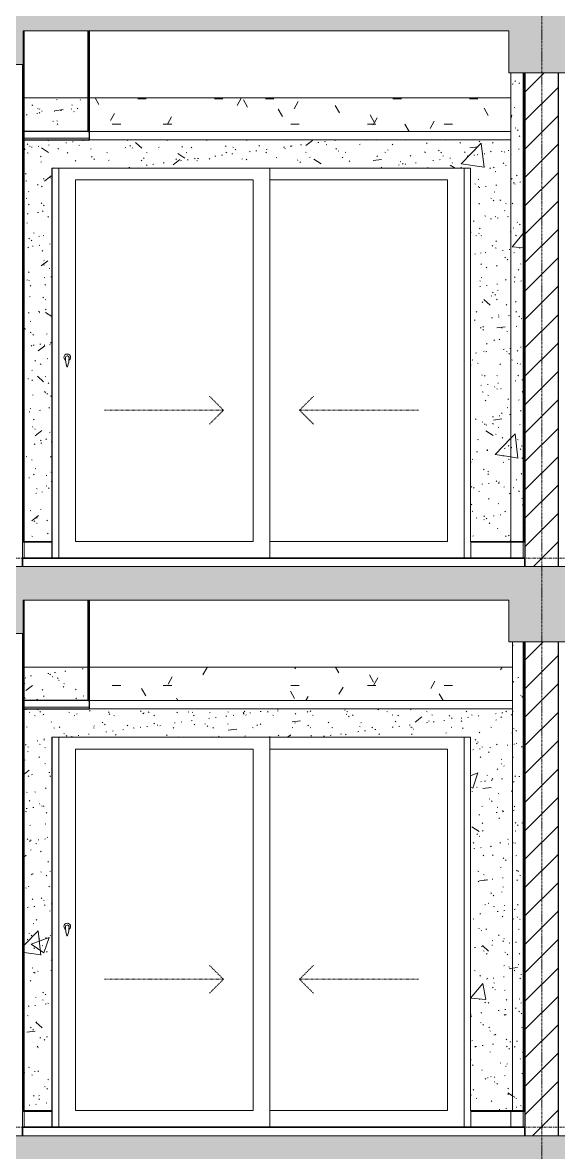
# Model space of a CAD drawing. Header units: millimetres. Extents: x -92143 to -2058, y -8802 to 35300.
# Drawn here: x -56637 to -53437, y 12250 to 19000 of the extents above; entities that cross this region are included whole.
import ezdxf

# ---------------------------------------------------------------- set-up
doc = ezdxf.new("R2010")
doc.units = ezdxf.units.MM
for name, pattern in [('Centre', [31.75, 6.35, -4.7625, 15.875, -4.7625]), ('Dash', [6.35, 3.175, -3.175]), ('Grid Line', [22.225, 12.7, -3.175, 3.175, -3.175])]:
    doc.linetypes.add(name, pattern=pattern)
for name, color, linetype, lineweight in [('0-1', 7, 'Continuous', 5), ('A-CLNG', 13, 'Continuous', 9), ('A-CLNG-1', 250, 'Continuous', 25), ('A-CLNG-2', 7, 'Continuous', 9), ('A-CLNG-PATT-2', 7, 'Continuous', 9), ('A-CLNG-PATT-3', 254, 'Continuous', 18), ('A-DETL-GENF-1', 7, 'Continuous', 9), ('A-DETL-THIN', 151, 'Continuous', 9), ('A-DOOR', 31, 'Continuous', 9), ('A-DOOR-FRAM', 31, 'Continuous', 9), ('A-DOOR-GLAZ', 31, 'Continuous', 9), ('A-DOOR-HDLN', 31, 'Dash', 18), ('A-FLOR-1', 10, 'Continuous', 35), ('A-FLOR-HRAL', 11, 'Continuous', 9), ('A-FLOR-HRAL-1', 253, 'Continuous', 18), ('A-FLOR-HRAL-2', 9, 'Continuous', 9), ('A-FLOR-LEVL-2', 51, 'Centre', 9), ('A-WALL', 113, 'Continuous', 9), ('A-WALL-3', 113, 'Continuous', 25), ('A-WALL-PATT-1', 7, 'Continuous', 9), ('A-WALL-PATT-2', 9, 'Continuous', 9), ('A-WALL-PATT-4', 111, 'Continuous', 9), ('I-WALL-1', 250, 'Continuous', 25), ('I-WALL-2', 7, 'Continuous', 9), ('S-BEAM-2', 7, 'Continuous', 9), ('S-GRID-1', 1, 'Grid Line', 9)]:
    doc.layers.add(name, color=color, linetype=linetype, lineweight=lineweight)
pattern_1 = [(45, (-51987.05, 14125), (-79.5495, 79.5495), [])]
pattern_2 = [(50, (-51987.05, 14125), (1093.1, -95.63), [114.3, -1257.3]), (355, (-51987, 14125), (-211.46, 1146.34), [91.44, -1005.84]), (100.451, (-51896, 14117), (881.66, 1050.7), [97.14, -1068.54]), (46.184, (-51987, 14429.8), (1626.47, -252.26), [171.45, -1885.95]), (96.636, (-51851.5, 14408.8), (1424.4, 1484.57), [145.7, -1602.8]), (351.184, (-51987, 14429.8), (1424.43, 1484.55), [137.16, -1508.76]), (21, (-51834.65, 14353.6), (909.69, -613.59), [114.3, -1257.3]), (326, (-51834.7, 14353.6), (370.81, 1105.13), [91.44, -1005.84]), (71.451, (-51758.8, 14302.5), (1280.5, 491.53), [97.14, -1068.54]), (37.5, (-51987.05, 14125), (18.531, 507.33), [50.29, -943.356, 50.29, -970.79, -1009.65]), (37.5, (-51987.05, 14125), (18.531, 507.33), [-2014.73, 50.29, -959.36]), (7.5, (-51987.05, 14125), (400.92, 601.084), [50.29, -531.876, 50.29, -920.496, -384.81]), (7.5, (-51987.05, 14125), (400.92, 601.084), [-1552.96, 50.29, -334.52]), (327.5, (-52326.9, 14125), (813.545, -34.374), [50.29, -330.71, 50.29, -1138.43, -1577.34]), (327.5, (-52326.9, 14125), (813.545, -34.374), [-1569.72, 50.29, -1527.05]), (317.5, (-52479.3, 14125), (888.775, 152.56), [50.29, -445.01, 50.29, -739.14, -1120.14]), (317.5, (-52479.3, 14125), (888.775, 152.56), [-1284.73, 50.29, -1069.85])]
pattern_3 = [(37.5, (-51987.05, 14125), (-4.7995, 146.824), [5.029, -110.795, 5.029, -124.511, -123.825]), (37.5, (-51987.05, 14125), (-4.7995, 146.824), [-245.364, 5.029, -118.796]), (7.5, (-51987.05, 14125), (134.8574, 215.047), [5.029, -57.455, 5.029, -99.365, -40.005]), (7.5, (-51987.05, 14125), (134.8574, 215.047), [-166.878, 5.029, -34.976]), (327.5, (-52080.78, 14125), (237.2978, 0.4316), [5.029, -33.071, 5.029, -132.131, -179.07]), (327.5, (-52080.78, 14125), (237.2978, 0.4316), [-175.26, 5.029, -174.041]), (317.5, (-52080.78, 14125), (229.067, 66.879), [5.029, -14.021, 5.029, -84.887, -102.87]), (317.5, (-52080.78, 14125), (229.067, 66.879), [-108.966, 5.029, -97.841])]
pattern_4 = [(0, (-51987.05, 14125), (609.6, 152.4), [50.292, -406.908, 50.292, -406.908, -2438.4]), (0, (-51987.05, 14125), (609.6, 152.4), [-914.4, 50.292, -864.108, 50.292, -406.908, -1066.8]), (0, (-51987.05, 14125), (609.6, 152.4), [-2286, 50.292, -254.508, 50.292, -711.708]), (120, (-51758.45, 14201.2), (-436.7823, 451.729), [50.292, -406.908, 50.292, -2845.308]), (120, (-51758.45, 14201.2), (-436.7823, 451.729), [-507.492, -406.908, 50.292, -864.108, -1524]), (120, (-51758.45, 14201.2), (-436.7823, 451.729), [-1828.8, 50.292, -406.908, 50.292, -1016.508]), (120, (-51758.45, 14201.2), (-436.7823, 451.729), [-2336.292, -254.508, 50.292, -711.708]), (240, (-51682.25, 14506), (-172.8177, -604.129), [50.292, -406.908, 50.292, -406.908, -2438.4]), (240, (-51682.25, 14506), (-172.8177, -604.129), [-914.4, 50.292, -864.108, 50.292, -406.908, -1066.8]), (240, (-51682.25, 14506), (-172.8177, -604.129), [-2286, 50.292, -254.508, 50.292, -711.708])]
pattern_5 = [(45, (-51987.05, 14125), (-84.8528, 84.8528), [])]

# ---------------------------------------------------------------- blocks, each defined once
blk = doc.blocks.new('NCV_TKTC_KET CAU_rvt-1-TKCS_MẶT CẮT E')
at = {"layer": 'S-BEAM-2'}
for p, q in [((-56246.9, 18550), (-56626.9, 18550)), ((-53721.9, 18550), (-56236.9, 18550)), ((-56246.9, 15150), (-56626.9, 15150)), ((-53711.9, 15150), (-56236.9, 15150))]:
    blk.add_line(p, q, dxfattribs=at)
blk = doc.blocks.new('Railing - Railing-999757-TKCS_MẶT CẮT E')
at = {"layer": 'A-FLOR-HRAL-1'}
for p, q in [((-53636.9, 12495), (-53646.9, 12495)), ((-53646.9, 12495), (-53646.9, 12400)), ((-53636.9, 12400), (-53636.9, 12495)), ((-53646.9, 12400), (-53636.9, 12400))]:
    blk.add_line(p, q, dxfattribs=at)
at = {"layer": 'A-FLOR-HRAL-2'}
for p, q in [((-53960.3, 12400), (-53960.3, 12495)), ((-53960.3, 12495), (-53721.9, 12495)), ((-53721.9, 12400), (-53721.9, 12495)), ((-53721.9, 12495), (-53646.9, 12495))]:
    blk.add_line(p, q, dxfattribs=at)
blk = doc.blocks.new('Railing - Railing-999756-TKCS_MẶT CẮT E')
at = {"layer": 'A-FLOR-HRAL-1'}
for p, q in [((-56626.9, 12495), (-56636.9, 12495)), ((-56636.9, 12495), (-56636.9, 12400)), ((-56626.9, 12400), (-56626.9, 12495)), ((-56636.9, 12400), (-56626.9, 12400))]:
    blk.add_line(p, q, dxfattribs=at)
blk = doc.blocks.new('Railing - Railing-968433-TKCS_MẶT CẮT E')
at = {"layer": 'A-FLOR-HRAL-2'}
for p, q in [((-56626.9, 12495), (-56462.4, 12495)), ((-56462.4, 12495), (-56462.4, 12400))]:
    blk.add_line(p, q, dxfattribs=at)
blk = doc.blocks.new('CL_01-VÁCH DỰNG THẠCH CAO CĂN HỘ LOẠI 1-5D3 - CL_01-VÁCH DỰNG THẠCH CAO CĂN HỘ LOẠI 1A-5-V50-TKCS_MẶT CẮT E')
at = {"layer": 'A-CLNG-PATT-2'}
h = blk.add_hatch(dxfattribs=at)
h.set_pattern_fill('FP_12', color=256, style=0, pattern_type=2)
h.set_pattern_definition([(0, (-51987.05, 14125), (1219.2, 304.8), [50.29, -864.11, 50.29, -864.11, -4876.8]), (0, (-51987.05, 14125), (1219.2, 304.8), [-1828.8, 50.29, -1778.51, 50.29, -864.11, -2133.6]), (0, (-51987.05, 14125), (1219.2, 304.8), [-4572, 50.29, -559.31, 50.29, -1473.71]), (120, (-51529.85, 14277.4), (-873.565, 903.458), [50.29, -864.11, 50.29, -5740.91]), (120, (-51529.85, 14277.4), (-873.565, 903.458), [-964.69, -864.11, 50.29, -1778.51, -3048]), (120, (-51529.85, 14277.4), (-873.565, 903.458), [-3657.6, 50.29, -864.11, 50.29, -2083.31]), (120, (-51529.85, 14277.4), (-873.565, 903.458), [-4622.29, -559.31, 50.29, -1473.71]), (240, (-51377.45, 14887), (-345.635, -1208.258), [50.29, -864.11, 50.29, -5740.91]), (240, (-51377.45, 14887), (-345.635, -1208.258), [-964.69, -864.11, 50.29, -1778.51, -3048]), (240, (-51377.45, 14887), (-345.635, -1208.258), [-3657.6, 50.29, -864.11, 50.29, -2083.31]), (240, (-51377.45, 14887), (-345.635, -1208.258), [-4622.29, -559.31, 50.29, -1473.71])])
h.paths.add_polyline_path([(-56243.3, 14950), (-56236.9, 14950), (-56236.9, 15550), (-56246.9, 15550), (-56246.9, 14950)])
at = {"layer": 'A-CLNG-PATT-3'}
h = blk.add_hatch(dxfattribs=at)
h.set_pattern_fill('FP_2', color=256, style=0, pattern_type=2)
h.set_pattern_definition(pattern_4)
h.paths.add_polyline_path([(-56236.9, 14950), (-53711.9, 14950), (-53711.9, 15150), (-56236.9, 15150)])
at = {"layer": 'A-CLNG-1'}
for p, q in [((-56246.9, 15550), (-56246.9, 14950)), ((-56236.9, 14950), (-56236.9, 15550)), ((-56246.9, 14950), (-56236.9, 14950))]:
    blk.add_line(p, q, dxfattribs=at)
blk = doc.blocks.new('NCV_TKTC_TANG 3 - 4_rvt-1-TKCS_MẶT CẮT E')
at = {"layer": 'A-WALL-PATT-1'}
h = blk.add_hatch(dxfattribs=at)
h.set_pattern_fill('FP_5', color=256, style=0, pattern_type=2)
h.set_pattern_definition(pattern_1)
h.paths.add_polyline_path([(-56636.9, 12500), (-56626.9, 12500), (-56626.9, 15550), (-56633.3, 15550), (-56633.3, 15350), (-56636.9, 15350), (-56636.9, 12673.7)])
h = blk.add_hatch(dxfattribs=at)
h.set_pattern_fill('FP_5', color=256, style=0, pattern_type=2)
h.set_pattern_definition(pattern_1)
h.paths.add_polyline_path([(-53646.9, 12500), (-53636.9, 12500), (-53636.9, 15300), (-53646.9, 15300), (-53646.9, 12673.7)])
at = {"layer": 'A-WALL-PATT-2'}
h = blk.add_hatch(dxfattribs=at)
h.set_pattern_fill('FP_7', color=256, style=0, pattern_type=2)
h.set_pattern_definition(pattern_2)
h.paths.add_polyline_path([(-53646.9, 12500), (-53646.9, 15300), (-53711.9, 15300), (-53711.9, 12500)])
h = blk.add_hatch(dxfattribs=at)
h.set_pattern_fill('FP_6', color=256, style=0, pattern_type=2)
h.set_pattern_definition(pattern_3)
h.paths.add_polyline_path([(-53646.9, 12500), (-53646.9, 15300), (-53711.9, 15300), (-53711.9, 12500)])
h = blk.add_hatch(dxfattribs=at)
h.set_pattern_fill('FP_7', color=256, style=0, pattern_type=2)
h.set_pattern_definition(pattern_2)
h.paths.add_polyline_path([(-56626.9, 12500), (-56462.4, 12500), (-56462.4, 14730), (-53962.4, 14730), (-53962.4, 12500), (-53711.9, 12500), (-53711.9, 14900), (-56626.9, 14900), (-56626.9, 12673.7)])
h.paths.add_polyline_path([(-56626.9, 14950), (-56246.9, 14950), (-56246.9, 15150), (-56626.9, 15150), (-56626.9, 15108.6)])
h = blk.add_hatch(dxfattribs=at)
h.set_pattern_fill('FP_6', color=256, style=0, pattern_type=2)
h.set_pattern_definition(pattern_3)
h.paths.add_polyline_path([(-56626.9, 12500), (-56462.4, 12500), (-56462.4, 14730), (-53962.4, 14730), (-53962.4, 12500), (-53711.9, 12500), (-53711.9, 14900), (-56626.9, 14900), (-56626.9, 12673.7)])
h.paths.add_polyline_path([(-56626.9, 14950), (-56246.9, 14950), (-56246.9, 15150), (-56626.9, 15150), (-56626.9, 15108.6)])
at = {"layer": 'A-CLNG-1'}
for p, q in [((-56236.9, 14950), (-56636.9, 14950)), ((-56636.9, 14950), (-56636.9, 14900)), ((-56236.9, 14900), (-56236.9, 14950)), ((-56636.9, 14900), (-56236.9, 14900))]:
    blk.add_line(p, q, dxfattribs=at)
at = {"layer": 'A-CLNG-2'}
for p, q in [((-56236.9, 14950), (-53711.9, 14950)), ((-56236.9, 14910), (-56636.9, 14910)), ((-53711.9, 14900), (-56236.9, 14900))]:
    blk.add_line(p, q, dxfattribs=at)
at = {"layer": 'A-FLOR-1'}
for p, q in [((-53636.9, 12400), (-56636.9, 12400)), ((-56636.9, 12400), (-56636.9, 12350)), ((-53636.9, 12350), (-53636.9, 12400))]:
    blk.add_line(p, q, dxfattribs=at)
at = {"layer": 'I-WALL-1'}
for p, q in [((-56626.9, 12500), (-56626.9, 15550.1)), ((-56636.9, 15350), (-56636.9, 12500)), ((-53646.9, 15300), (-53646.9, 12500)), ((-53636.9, 12500), (-53636.9, 15300)), ((-56636.9, 12500), (-56626.9, 12500)), ((-53646.9, 12500), (-53636.9, 12500))]:
    blk.add_line(p, q, dxfattribs=at)
at = {"layer": 'I-WALL-2'}
for p, q in [((-53711.9, 15300), (-53711.9, 12500)), ((-56462.4, 12500), (-56462.4, 14730)), ((-56462.4, 14730), (-53962.4, 14730)), ((-53962.4, 14730), (-53962.4, 12500)), ((-56626.9, 12500), (-56462.4, 12500)), ((-53962.4, 12500), (-53711.9, 12500)), ((-53711.9, 12500), (-53646.9, 12500))]:
    blk.add_line(p, q, dxfattribs=at)
at = {"layer": 'A-CLNG'}
blk.add_blockref('CL_01-VÁCH DỰNG THẠCH CAO CĂN HỘ LOẠI 1-5D3 - CL_01-VÁCH DỰNG THẠCH CAO CĂN HỘ LOẠI 1A-5-V50-TKCS_MẶT CẮT E', (0, 0), dxfattribs=at)
at = {"layer": 'A-FLOR-HRAL'}
for name in ['Railing - Railing-999756-TKCS_MẶT CẮT E', 'Railing - Railing-968433-TKCS_MẶT CẮT E', 'Railing - Railing-999757-TKCS_MẶT CẮT E']:
    blk.add_blockref(name, (0, 0), dxfattribs=at)
blk = doc.blocks.new('Railing - Railing-1002582-TKCS_MẶT CẮT E')
at = {"layer": 'A-FLOR-HRAL-1'}
for p, q in [((-53636.9, 15895), (-53646.9, 15895)), ((-53646.9, 15895), (-53646.9, 15800)), ((-53636.9, 15800), (-53636.9, 15895)), ((-53646.9, 15800), (-53636.9, 15800))]:
    blk.add_line(p, q, dxfattribs=at)
at = {"layer": 'A-FLOR-HRAL-2'}
for p, q in [((-53960.3, 15800), (-53960.3, 15895)), ((-53960.3, 15895), (-53721.9, 15895)), ((-53721.9, 15800), (-53721.9, 15895)), ((-53721.9, 15895), (-53646.9, 15895))]:
    blk.add_line(p, q, dxfattribs=at)
blk = doc.blocks.new('Railing - Railing-1002581-TKCS_MẶT CẮT E')
at = {"layer": 'A-FLOR-HRAL-1'}
for p, q in [((-56626.9, 15895), (-56636.9, 15895)), ((-56636.9, 15895), (-56636.9, 15800)), ((-56626.9, 15800), (-56626.9, 15895)), ((-56636.9, 15800), (-56626.9, 15800))]:
    blk.add_line(p, q, dxfattribs=at)
blk = doc.blocks.new('Railing - Railing-915980-TKCS_MẶT CẮT E')
at = {"layer": 'A-FLOR-HRAL-2'}
for p, q in [((-56626.9, 5695), (-56462.4, 5695)), ((-56462.4, 5695), (-56462.4, 5600))]:
    blk.add_line(p, q, dxfattribs=at)
blk = doc.blocks.new('CL_01-VÁCH DỰNG THẠCH CAO CĂN HỘ LOẠI 1-5D3 - CL_01-VÁCH DỰNG THẠCH CAO CĂN HỘ LOẠI 1A-5-V194-TKCS_MẶT CẮT E')
at = {"layer": 'A-CLNG-PATT-3'}
h = blk.add_hatch(dxfattribs=at)
h.set_pattern_fill('FP_2', color=256, style=0, pattern_type=2)
h.set_pattern_definition(pattern_4)
h.paths.add_polyline_path([(-53721.9, 18350), (-53721.9, 18550), (-56236.9, 18550), (-56236.9, 18350), (-53777.2, 18350)])
at = {"layer": 'A-CLNG-1'}
for p, q in [((-56246.9, 18950), (-56246.9, 18350)), ((-56236.9, 18350), (-56236.9, 18950)), ((-56246.9, 18350), (-56236.9, 18350))]:
    blk.add_line(p, q, dxfattribs=at)
blk = doc.blocks.new('NCV_TKTC_TANG 5_rvt-1-TKCS_MẶT CẮT E')
at = {"layer": 'A-WALL-PATT-1'}
h = blk.add_hatch(dxfattribs=at)
h.set_pattern_fill('FP_5', color=256, style=0, pattern_type=2)
h.set_pattern_definition(pattern_1)
h.paths.add_polyline_path([(-56636.9, 15900), (-56626.9, 15900), (-56626.9, 18950), (-56633.3, 18950), (-56633.3, 18750), (-56636.9, 18750), (-56636.9, 16021.7)])
h = blk.add_hatch(dxfattribs=at)
h.set_pattern_fill('FP_5', color=256, style=0, pattern_type=2)
h.set_pattern_definition(pattern_1)
h.paths.add_polyline_path([(-53646.9, 15900), (-53636.9, 15900), (-53636.9, 18700), (-53646.9, 18700), (-53646.9, 16326.1)])
at = {"layer": 'A-WALL-PATT-2'}
h = blk.add_hatch(dxfattribs=at)
h.set_pattern_fill('FP_7', color=256, style=0, pattern_type=2)
h.set_pattern_definition(pattern_2)
h.paths.add_polyline_path([(-53711.9, 15900), (-53711.9, 18700), (-53721.9, 18700), (-53721.9, 15900)])
h = blk.add_hatch(dxfattribs=at)
h.set_pattern_fill('FP_6', color=256, style=0, pattern_type=2)
h.set_pattern_definition(pattern_3)
h.paths.add_polyline_path([(-53711.9, 15900), (-53711.9, 18700), (-53721.9, 18700), (-53721.9, 15900)])
h = blk.add_hatch(dxfattribs=at)
h.set_pattern_fill('FP_7', color=256, style=0, pattern_type=2)
h.set_pattern_definition(pattern_2)
h.paths.add_polyline_path([(-53646.9, 15900), (-53646.9, 18700), (-53711.9, 18700), (-53711.9, 15900)])
h = blk.add_hatch(dxfattribs=at)
h.set_pattern_fill('FP_6', color=256, style=0, pattern_type=2)
h.set_pattern_definition(pattern_3)
h.paths.add_polyline_path([(-53646.9, 15900), (-53646.9, 18700), (-53711.9, 18700), (-53711.9, 15900)])
h = blk.add_hatch(dxfattribs=at)
h.set_pattern_fill('FP_7', color=256, style=0, pattern_type=2)
h.set_pattern_definition(pattern_2)
h.paths.add_polyline_path([(-56626.9, 15900), (-56462.4, 15900), (-56462.4, 18130), (-53962.4, 18130), (-53962.4, 15900), (-53721.9, 15900), (-53721.9, 18300), (-56626.9, 18300), (-56626.9, 16021.7)])
h.paths.add_polyline_path([(-56246.9, 18350), (-56246.9, 18550), (-56626.9, 18550), (-56626.9, 18350), (-56505, 18350)])
h = blk.add_hatch(dxfattribs=at)
h.set_pattern_fill('FP_6', color=256, style=0, pattern_type=2)
h.set_pattern_definition(pattern_3)
h.paths.add_polyline_path([(-56626.9, 15900), (-56462.4, 15900), (-56462.4, 18130), (-53962.4, 18130), (-53962.4, 15900), (-53721.9, 15900), (-53721.9, 18300), (-56626.9, 18300), (-56626.9, 16021.7)])
h.paths.add_polyline_path([(-56246.9, 18350), (-56246.9, 18550), (-56626.9, 18550), (-56626.9, 18350), (-56505, 18350)])
at = {"layer": 'A-CLNG-1'}
for p, q in [((-56236.9, 18350), (-56636.9, 18350)), ((-56636.9, 18350), (-56636.9, 18300)), ((-56636.9, 18300), (-56236.9, 18300)), ((-56236.9, 18300), (-56236.9, 18350))]:
    blk.add_line(p, q, dxfattribs=at)
at = {"layer": 'A-CLNG-2'}
for p, q in [((-56236.9, 18310), (-56636.9, 18310)), ((-56236.9, 18350), (-53721.9, 18350)), ((-53721.9, 18300), (-56236.9, 18300))]:
    blk.add_line(p, q, dxfattribs=at)
at = {"layer": 'A-FLOR-1'}
for p, q in [((-53636.9, 15800), (-56636.9, 15800)), ((-56636.9, 15800), (-56636.9, 15750)), ((-53636.9, 15750), (-53636.9, 15800))]:
    blk.add_line(p, q, dxfattribs=at)
at = {"layer": 'I-WALL-1'}
for p, q in [((-56626.9, 15900), (-56626.9, 18950.1)), ((-56636.9, 18750), (-56636.9, 15900)), ((-53646.9, 18700), (-53646.9, 15900)), ((-53636.9, 15900), (-53636.9, 18700)), ((-56636.9, 15900), (-56626.9, 15900)), ((-53646.9, 15900), (-53636.9, 15900))]:
    blk.add_line(p, q, dxfattribs=at)
at = {"layer": 'I-WALL-2'}
for p, q in [((-53721.9, 15900), (-53721.9, 18700)), ((-56462.4, 15900), (-56462.4, 18130)), ((-56462.4, 18130), (-53962.4, 18130)), ((-53962.4, 18130), (-53962.4, 15900)), ((-56626.9, 15900), (-56462.4, 15900)), ((-53962.4, 15900), (-53721.9, 15900)), ((-53711.9, 15900), (-53721.9, 15900)), ((-53711.9, 15900), (-53646.9, 15900))]:
    blk.add_line(p, q, dxfattribs=at)
at = {"layer": 'A-CLNG'}
blk.add_blockref('CL_01-VÁCH DỰNG THẠCH CAO CĂN HỘ LOẠI 1-5D3 - CL_01-VÁCH DỰNG THẠCH CAO CĂN HỘ LOẠI 1A-5-V194-TKCS_MẶT CẮT E', (0, 0), dxfattribs=at)
at = {"layer": 'A-FLOR-HRAL'}
for name, p in [('Railing - Railing-1002581-TKCS_MẶT CẮT E', (0, 0)), ('Railing - Railing-915980-TKCS_MẶT CẮT E', (0, 10200)), ('Railing - Railing-1002582-TKCS_MẶT CẮT E', (0, 0))]:
    blk.add_blockref(name, p, dxfattribs=at)
blk = doc.blocks.new('DEG_02-DEG_03 - DEG_02-2500x2400mm-CỬA ĐI 02 CÁNH TRƯỢT-V81-TKCS_MẶT CẮT E')
at = {"layer": 'A-DOOR'}
for p, q in [((-55160.3, 9000), (-55160.3, 11330)), ((-56320.3, 9100), (-56320.3, 11260)), ((-56320.3, 11260), (-55260.3, 11260)), ((-55260.3, 11260), (-55260.3, 9100)), ((-55260.3, 9100), (-56320.3, 9100))]:
    blk.add_line(p, q, dxfattribs=at)
at = {"layer": 'A-DOOR', "flags": 128}
blk.add_lwpolyline([(-56368.8, 10208.7), (-56368.8, 10208.7), (-56368.8, 10208.7), (-56368.8, 10208.7), (-56368.8, 10208.7), (-56368.9, 10208.7), (-56368.9, 10208.7), (-56368.9, 10208.7), (-56368.9, 10208.7), (-56368.9, 10208.7), (-56369, 10208.7), (-56369, 10208.7), (-56369, 10208.7), (-56369, 10208.7), (-56369.1, 10208.7), (-56369.1, 10208.7), (-56369.1, 10208.7), (-56369.2, 10208.7), (-56369.2, 10208.7), (-56369.3, 10208.7), (-56369.3, 10208.7), (-56369.4, 10208.7), (-56369.4, 10208.7), (-56369.5, 10208.7), (-56369.5, 10208.7), (-56369.6, 10208.7), (-56369.6, 10208.7), (-56369.7, 10208.7), (-56369.7, 10208.7), (-56369.8, 10208.7), (-56369.8, 10208.7), (-56369.9, 10208.7), (-56369.9, 10208.7), (-56370, 10208.7), (-56370.1, 10208.7), (-56370.1, 10208.7), (-56370.2, 10208.7), (-56370.2, 10208.7), (-56370.3, 10208.7), (-56370.4, 10208.7), (-56370.4, 10208.7), (-56370.5, 10208.7), (-56370.5, 10208.7), (-56370.6, 10208.7), (-56370.7, 10208.7), (-56370.7, 10208.7), (-56370.8, 10208.7), (-56370.8, 10208.7), (-56370.9, 10208.7), (-56370.9, 10208.7), (-56371, 10208.7), (-56371, 10208.7), (-56371.1, 10208.7), (-56371.1, 10208.7), (-56371.2, 10208.7), (-56371.2, 10208.7), (-56371.3, 10208.7), (-56371.3, 10208.7), (-56371.4, 10208.7), (-56371.4, 10208.7), (-56371.5, 10208.7), (-56371.5, 10208.7), (-56371.5, 10208.7), (-56371.6, 10208.7), (-56371.6, 10208.7), (-56371.6, 10208.7), (-56371.7, 10208.7), (-56371.7, 10208.7), (-56371.7, 10208.7), (-56371.7, 10208.7), (-56371.7, 10208.7), (-56371.8, 10208.7), (-56371.8, 10208.7), (-56371.8, 10208.7), (-56371.8, 10208.7), (-56371.8, 10208.7), (-56371.8, 10208.7)], dxfattribs=at)
at = {"layer": 'A-DOOR'}
for centre, radius, start, end in [((-56370.3, 10200), 20, 0, 180), ((-56370.3, 10200), 20, 180, 240), ((-56371.8, 10199.2), 9.45, 90, 180), ((-56216.5, 10199.2), 164.8, 180, 199.13397), ((-56368.8, 10199.2), 9.45, 0, 90), ((-56524.1, 10199.2), 164.8, 340.86603, 0), ((-56370.3, 10200), 20, 300, 0), ((-56369.9, 10146), 2.34, 199.13397, 261.03098), ((-56370.7, 10146), 2.34, 278.96902, 340.86603)]:
    blk.add_arc(centre, radius, start, end, dxfattribs=at)
at = {"layer": 'A-DOOR-FRAM'}
for p, q in [((-56420.3, 9000), (-56420.3, 11330)), ((-54000.3, 9000), (-54000.3, 11330))]:
    blk.add_line(p, q, dxfattribs=at)
at = {"layer": 'A-DOOR-GLAZ'}
for p, q in [((-54100.3, 11260), (-55160.3, 11260)), ((-54100.3, 9100), (-54100.3, 11260)), ((-55160.3, 9100), (-54100.3, 9100))]:
    blk.add_line(p, q, dxfattribs=at)
at = {"layer": 'A-DOOR-HDLN'}
for p, q in [((-55437.6, 9884.2), (-55522.4, 9969.1)), ((-54983.1, 9884.2), (-54898.2, 9969.1)), ((-56147.6, 9884.2), (-55437.6, 9884.2)), ((-55437.6, 9884.2), (-55522.4, 9799.4)), ((-54983.1, 9884.2), (-54898.2, 9799.4)), ((-54273.1, 9884.2), (-54983.1, 9884.2))]:
    blk.add_line(p, q, dxfattribs=at)

msp = doc.modelspace()

# ---------------------------------------------------------------- hatches: boundary and pattern name
at = {"layer": 'A-DETL-GENF-1'}
for points in [[(-17236.9, 18550), (-17236.9, 19150), (-78233.3, 19150), (-78233.3, 18550), (-77935.7, 18550), (-77935.7, 18950), (-73233.6, 18950), (-73233.6, 18750), (-73033.3, 18750), (-73033.3, 18950), (-70108.5, 18950), (-70108.5, 18700), (-69708.5, 18700), (-69708.5, 18950), (-65032.3, 18950), (-65032.3, 18750), (-64832.3, 18750), (-64832.3, 18950), (-61933.6, 18950), (-61933.6, 18700), (-61533.6, 18700), (-61533.6, 18950), (-56833.3, 18950), (-56833.3, 18750), (-56633.3, 18750), (-56633.3, 18950), (-53733.2, 18950), (-53733.2, 18700), (-53333.2, 18700), (-53333.2, 18950), (-48635.6, 18950), (-48635.6, 18750), (-48435.6, 18750), (-48435.6, 18950), (-45535.3, 18950), (-45535.3, 18700), (-45134.4, 18700), (-45134.4, 18950), (-40434.4, 18950), (-40434.4, 18750), (-40234.4, 18750), (-40234.4, 18950), (-37436.9, 18950), (-37436.9, 18700), (-37037.4, 18700), (-37037.4, 18950), (-33860.3, 18950), (-33860.3, 18700), (-33436.9, 18700), (-33436.9, 18950), (-30635.3, 18950), (-30635.3, 18750), (-30435.3, 18750), (-30435.3, 18950), (-25735.7, 18950), (-25735.7, 18700), (-25335.7, 18700), (-25335.7, 18950), (-22435.3, 18950), (-22435.3, 18750), (-22235.3, 18750), (-22235.3, 18950), (-17535.3, 18950), (-17535.3, 18550)], [(-77935.7, 15150), (-77935.7, 15550), (-73233.6, 15550), (-73233.6, 15350), (-73033.3, 15350), (-73033.3, 15550), (-70108.5, 15550), (-70108.5, 15300), (-69708.5, 15300), (-69708.5, 15550), (-65032.3, 15550), (-65032.3, 15350), (-64832.3, 15350), (-64832.3, 15550), (-61933.6, 15550), (-61933.6, 15300), (-61533.6, 15300), (-61533.6, 15550), (-56833.3, 15550), (-56833.3, 15350), (-56633.3, 15350), (-56633.3, 15550), (-53733.2, 15550), (-53733.2, 15300), (-53333.2, 15300), (-53333.2, 15550), (-48635.6, 15550), (-48635.6, 15350), (-48435.6, 15350), (-48435.6, 15550), (-45535.3, 15550), (-45535.3, 15300), (-45134.4, 15300), (-45134.4, 15550), (-40434.4, 15550), (-40434.4, 15350), (-40234.4, 15350), (-40234.4, 15550), (-37436.9, 15550), (-37436.9, 15300), (-37037.4, 15300), (-37037.4, 15550), (-33860.3, 15550), (-33860.3, 15300), (-33436.9, 15300), (-33436.9, 15550), (-30635.3, 15550), (-30635.3, 15350), (-30435.3, 15350), (-30435.3, 15550), (-25735.7, 15550), (-25735.7, 15300), (-25335.7, 15300), (-25335.7, 15550), (-22435.3, 15550), (-22435.3, 15350), (-22235.3, 15350), (-22235.3, 15550), (-17535.3, 15550), (-17535.3, 15150), (-17236.9, 15150), (-17236.9, 15750), (-78233.3, 15750), (-78233.3, 15150)], [(-17236.9, 11750), (-17236.9, 12350), (-78233.3, 12350), (-78233.3, 11750), (-77935.7, 11750), (-77935.7, 12150), (-73233.6, 12150), (-73233.6, 11950), (-73033.3, 11950), (-73033.3, 12150), (-70108.5, 12150), (-70108.5, 11900), (-69708.5, 11900), (-69708.5, 12150), (-65032.3, 12150), (-65032.3, 11950), (-64832.3, 11950), (-64832.3, 12150), (-61933.6, 12150), (-61933.6, 11900), (-61533.6, 11900), (-61533.6, 12150), (-56833.3, 12150), (-56833.3, 11950), (-56633.3, 11950), (-56633.3, 12150), (-53733.2, 12150), (-53733.2, 11900), (-53333.2, 11900), (-53333.2, 12150), (-48635.6, 12150), (-48635.6, 11950), (-48435.6, 11950), (-48435.6, 12150), (-45535.3, 12150), (-45535.3, 11900), (-45134.4, 11900), (-45134.4, 12150), (-40434.4, 12150), (-40434.4, 11950), (-40234.4, 11950), (-40234.4, 12150), (-37436.9, 12150), (-37436.9, 11900), (-37037.4, 11900), (-37037.4, 12150), (-33860.3, 12150), (-33860.3, 11900), (-33436.9, 11900), (-33436.9, 12150), (-30635.3, 12150), (-30635.3, 11950), (-30435.3, 11950), (-30435.3, 12150), (-25735.7, 12150), (-25735.7, 11900), (-25335.7, 11900), (-25335.7, 12150), (-22435.3, 12150), (-22435.3, 11950), (-22235.3, 11950), (-22235.3, 12150), (-17535.3, 12150), (-17535.3, 11750)]]:
    msp.add_hatch(color=256, dxfattribs=at).paths.add_polyline_path(points)
at = {"layer": 'A-WALL-PATT-4'}
h = msp.add_hatch(dxfattribs=at)
h.set_pattern_fill('FP_1', color=256, style=0, pattern_type=2)
h.set_pattern_definition(pattern_5)
h.paths.add_polyline_path([(-53437.4, 15750), (-53437.4, 18700), (-53637.4, 18700), (-53637.4, 15750)])
h = msp.add_hatch(dxfattribs=at)
h.set_pattern_fill('FP_1', color=256, style=0, pattern_type=2)
h.set_pattern_definition(pattern_5)
h.paths.add_polyline_path([(-53468.9, 12350), (-53437.4, 12350), (-53437.4, 15300), (-53637.4, 15300), (-53637.4, 12350)])

# ---------------------------------------------------------------- linework, layer by layer
at = {"layer": 'A-DETL-THIN'}
for p, q in [((-56633.3, 18750), (-56633.3, 18950)), ((-56633.3, 18950), (-53733.2, 18950)), ((-53733.2, 18950), (-53733.2, 18700)), ((-56833.3, 18750), (-56633.3, 18750)), ((-53733.2, 18700), (-53333.2, 18700)), ((-37037.4, 15750), (-78233.3, 15750)), ((-56633.3, 15350), (-56633.3, 15550)), ((-56633.3, 15550), (-53733.2, 15550)), ((-53733.2, 15550), (-53733.2, 15300)), ((-56833.3, 15350), (-56633.3, 15350)), ((-53733.2, 15300), (-53333.2, 15300)), ((-37037.4, 12350), (-78233.3, 12350))]:
    msp.add_line(p, q, dxfattribs=at)
at = {"layer": 'A-FLOR-LEVL-2'}
for p, q in [((-92142.8, 15800), (-5549.7, 15800)), ((-92142.8, 12400), (-5549.7, 12400))]:
    msp.add_line(p, q, dxfattribs=at)
at = {"layer": 'A-WALL'}
for p, q in [((-56460.3, 15800), (-56460.3, 18130)), ((-56635.3, 15900), (-56635.3, 15895)), ((-53960.3, 15900), (-53960.3, 15895)), ((-56460.3, 12400), (-56460.3, 14730)), ((-56635.3, 12500), (-56635.3, 12495)), ((-53960.3, 12500), (-53960.3, 12495))]:
    msp.add_line(p, q, dxfattribs=at)
at = {"layer": 'A-WALL-3'}
for p, q in [((-53637.4, 18700), (-53637.4, 15750)), ((-53437.4, 15750), (-53437.4, 18700)), ((-53637.4, 15300), (-53637.4, 12350)), ((-53437.4, 12350), (-53437.4, 15300))]:
    msp.add_line(p, q, dxfattribs=at)
at = {"layer": 'S-GRID-1'}
msp.add_line((-53536.9, -3701.5), (-53536.9, 30542.5), dxfattribs=at)

# ---------------------------------------------------------------- block references
at = {"layer": '0-1'}
for name in ['NCV_TKTC_KET CAU_rvt-1-TKCS_MẶT CẮT E', 'NCV_TKTC_TANG 5_rvt-1-TKCS_MẶT CẮT E', 'NCV_TKTC_TANG 3 - 4_rvt-1-TKCS_MẶT CẮT E']:
    msp.add_blockref(name, (0, 0), dxfattribs=at)
at = {"layer": 'A-DOOR'}
for p in [(0, 6800), (0, 3400)]:
    msp.add_blockref('DEG_02-DEG_03 - DEG_02-2500x2400mm-CỬA ĐI 02 CÁNH TRƯỢT-V81-TKCS_MẶT CẮT E', p, dxfattribs=at)

doc.saveas('drawing.dxf')
